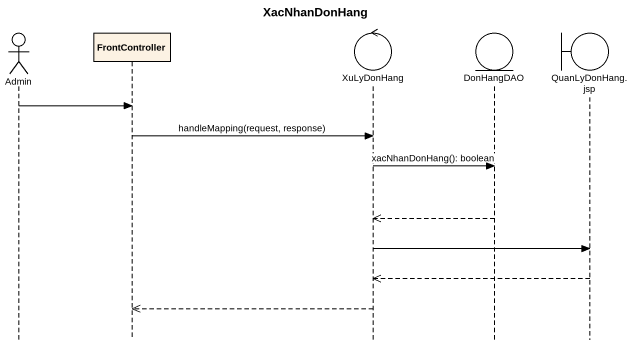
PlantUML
@startuml
title XacNhanDonHang
hide footbox
actor Admin
participant FrontController
control XuLyDonHang
entity DonHangDAO
boundary "QuanLyDonHang.jsp" as QuanLyDonHang_jsp

Admin -> FrontController
FrontController -> XuLyDonHang : handleMapping(request, response)
XuLyDonHang -> DonHangDAO : xacNhanDonHang(): boolean
DonHangDAO -->> XuLyDonHang
XuLyDonHang -> QuanLyDonHang_jsp
QuanLyDonHang_jsp -->> XuLyDonHang
XuLyDonHang -->> FrontController
@enduml
